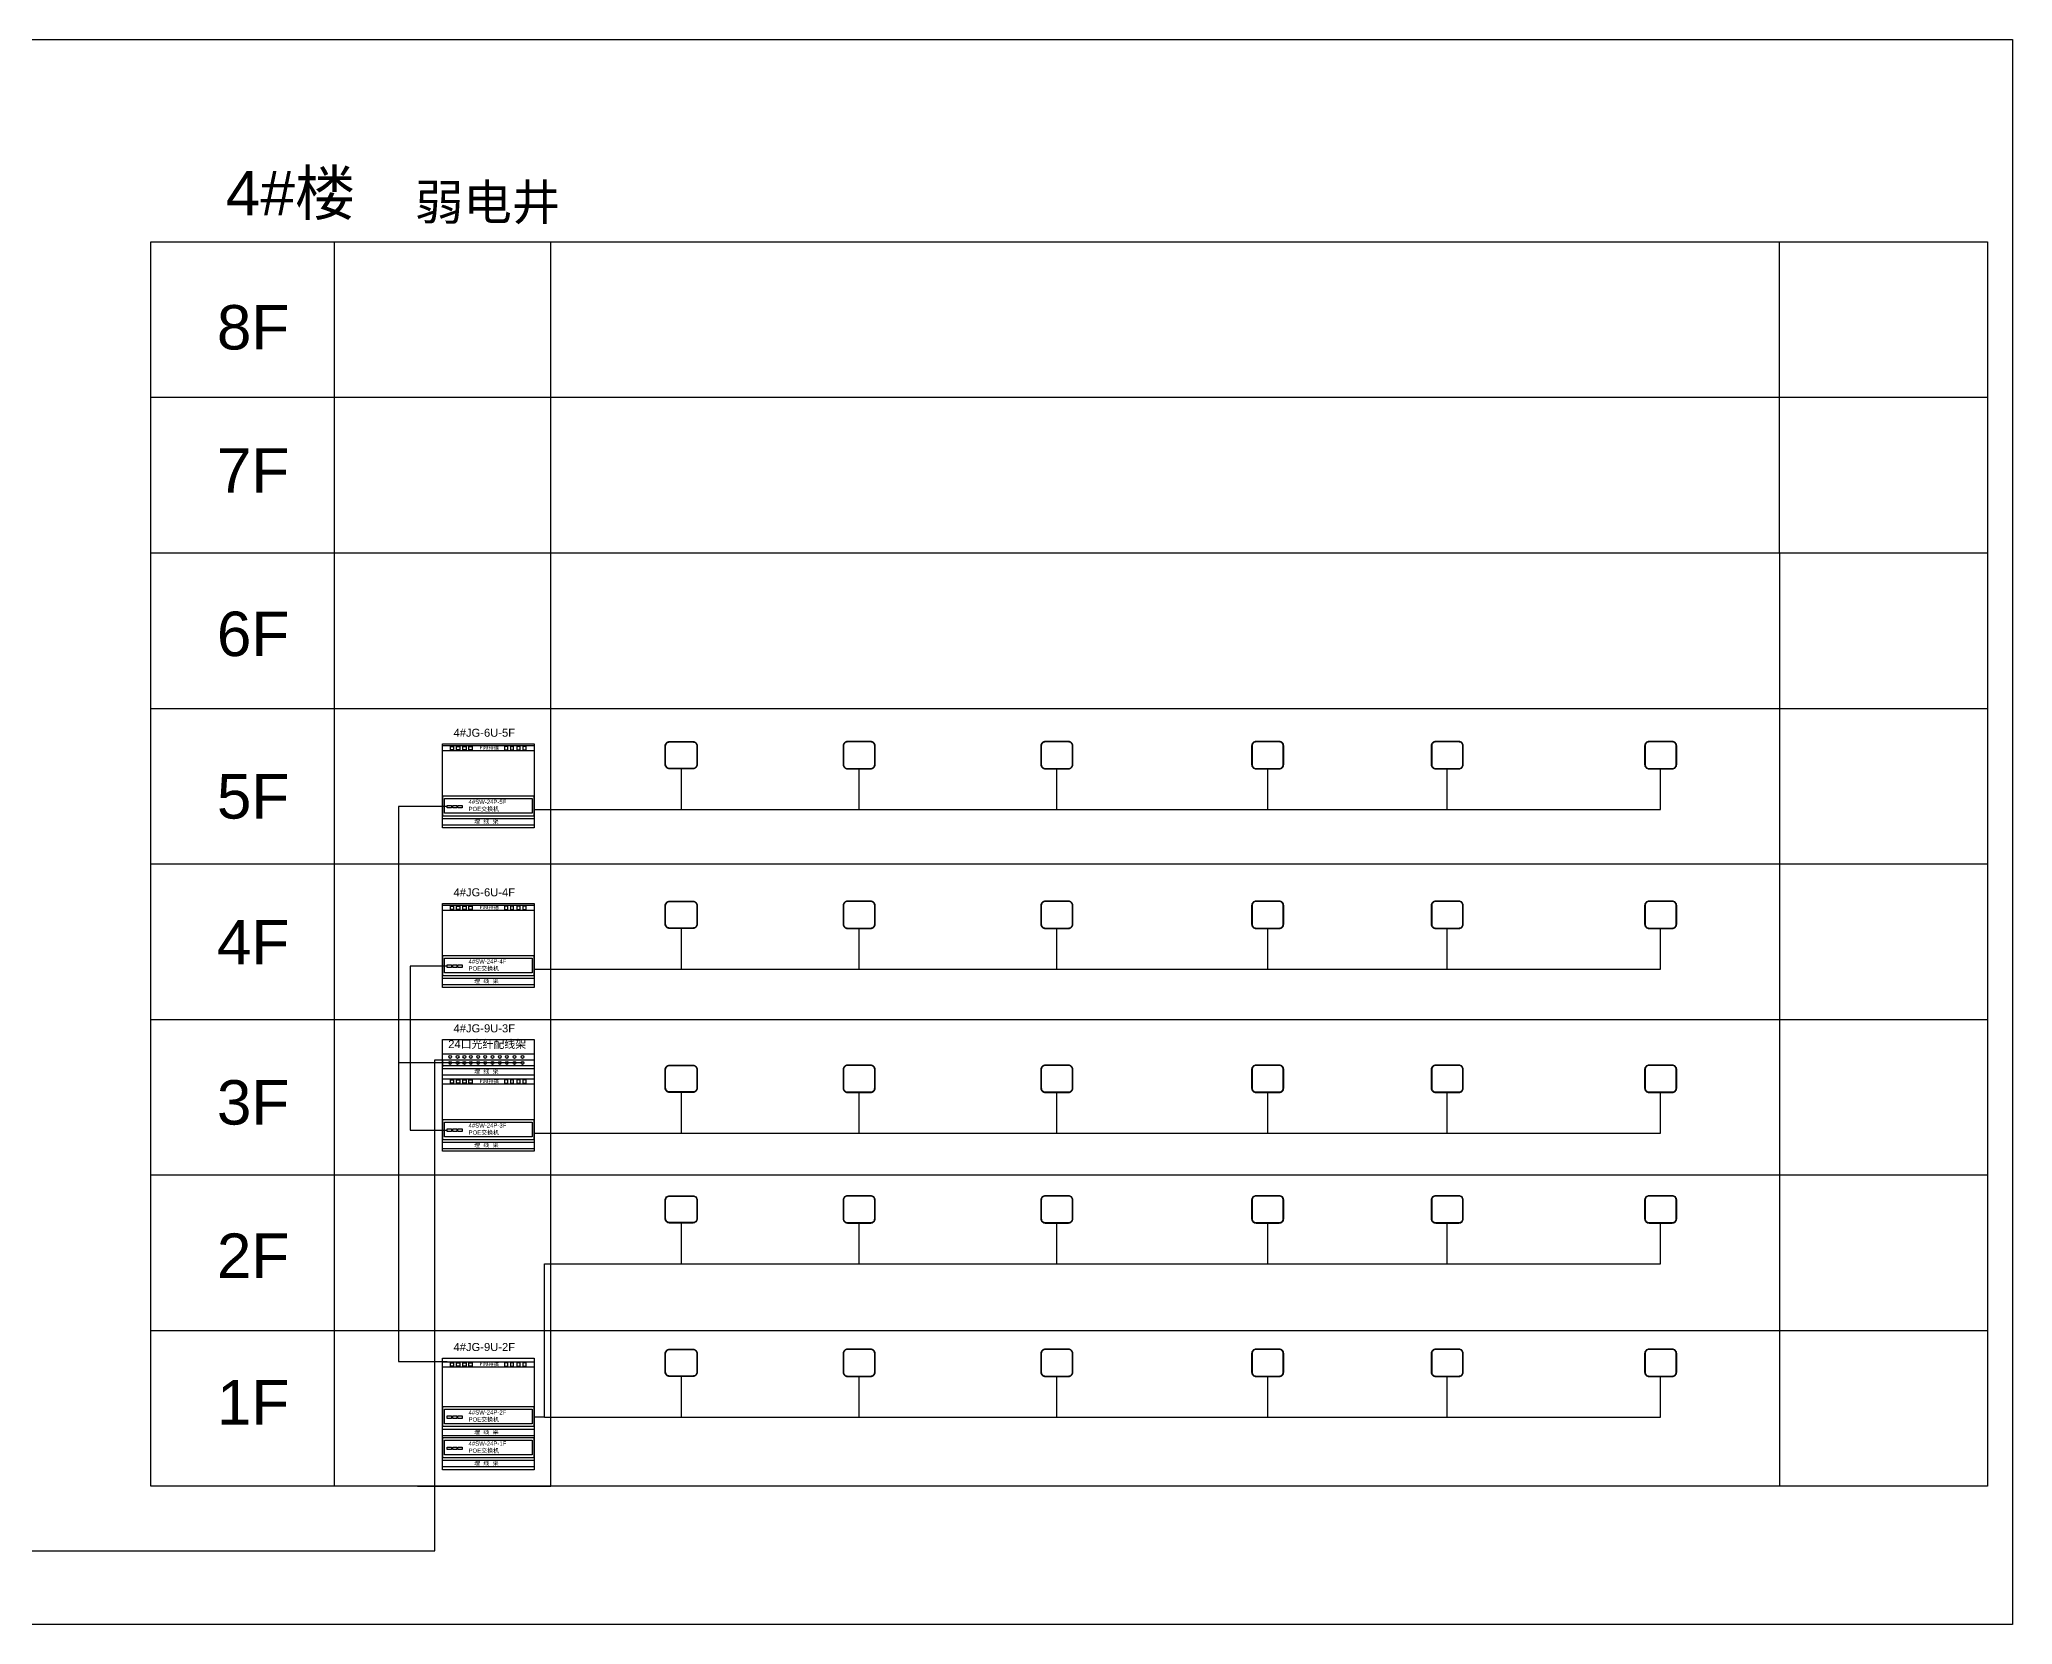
# Model space of a CAD drawing. Header units: millimetres. Extents: x 50392 to 160164, y -68581 to 42974.
# Drawn here: x 114765 to 159157, y 7305 to 42974 of the extents above; entities that cross this region are included whole.
import ezdxf

# ---------------------------------------------------------------- set-up
doc = ezdxf.new("R2010")
doc.units = ezdxf.units.MM
doc.layers.add('多模光纤', color=4, linetype='Continuous')
doc.layers.add('多模光缆', color=3, linetype='Continuous')
doc.styles.get("Standard").update_dxf_attribs({"font": 'arial.ttf'})

# ---------------------------------------------------------------- blocks, each defined once
blk = doc.blocks.new('5664')
for points in [[(0, 0), (1721, 0), (1721, -99), (0, -99)], [(151, -18), (211, -18), (211, -81), (151, -81)], [(265, -18), (326, -18), (326, -81), (265, -81)], [(385, -18), (445, -18), (445, -81), (385, -81)], [(496, -18), (556, -18), (556, -81), (496, -81)], [(1225, -18), (1165, -18), (1165, -81), (1225, -81)], [(1336, -18), (1276, -18), (1276, -81), (1336, -81)], [(1456, -18), (1395, -18), (1395, -81), (1456, -81)], [(1570, -18), (1510, -18), (1510, -81), (1570, -81)]]:
    blk.add_lwpolyline(points, close=True)
at = {"insert": (697, -4), "char_height": 70, "attachment_point": 1}
blk.add_mtext_dynamic_manual_height_columns('{\\fSimHei|b0|i0|c134|p49;PDU排插}', width=1720.87, gutter_width=12.5, heights=[0], dxfattribs=at)

msp = doc.modelspace()

# ---------------------------------------------------------------- linework, layer by layer
for p, q in [((117271, 34922), (117271, 38422)), ((117271, 38422), (158595, 38422)), ((121399, 38422), (121399, 10422)), ((126271, 31422), (126271, 38422)), ((153910, 31422), (153910, 38422)), ((158595, 38422), (158595, 31422)), ((117271, 31422), (117271, 34922)), ((117271, 34922), (158595, 34922)), ((117271, 27922), (117271, 31422)), ((117271, 31422), (158595, 31422)), ((117271, 31422), (123271, 31422)), ((126271, 10422), (126271, 31422)), ((153910, 31422), (153910, 10422)), ((158595, 31422), (158595, 10422)), ((117271, 24422), (117271, 27922)), ((117271, 27922), (158595, 27922)), ((117271, 20922), (117271, 24422)), ((117271, 24422), (158595, 24422)), ((117271, 17422), (117271, 20922)), ((117271, 20922), (158595, 20922)), ((123831, 20013), (125896, 20013)), ((123831, 20013), (123831, 19852)), ((117271, 13922), (117271, 17422)), ((117271, 17422), (158595, 17422)), ((117271, 10422), (117271, 13922)), ((117271, 13922), (158595, 13922)), ((158595, 10422), (117271, 10422)), ((123271, 10422), (126271, 10422)), ((158595, 10422), (156910, 10422))]:
    msp.add_line(p, q)
at = {"color": 30}
for p, q in [((129205, 26560), (129205, 25643)), ((133206, 25643), (133206, 26560)), ((137656, 25643), (137656, 26560)), ((142399, 25643), (142399, 26560)), ((146439, 25643), (146439, 26560)), ((151240, 25643), (151240, 26560)), ((125896, 25643), (151240, 25643)), ((129205, 22968), (129205, 22051)), ((133206, 22051), (133206, 22968)), ((137656, 22051), (137656, 22968)), ((142399, 22051), (142399, 22968)), ((146439, 22051), (146439, 22968)), ((151240, 22051), (151240, 22968)), ((125896, 22051), (151240, 22051)), ((129205, 19279), (129205, 18362)), ((133206, 18362), (133206, 19279)), ((137656, 18362), (137656, 19279)), ((142399, 18362), (142399, 19279)), ((146439, 18362), (146439, 19279)), ((151240, 18362), (151240, 19279)), ((125896, 18362), (151240, 18362)), ((129205, 16339), (129205, 15422)), ((133206, 15422), (133206, 16339)), ((137656, 15422), (137656, 16339)), ((142399, 15422), (142399, 16339)), ((146439, 15422), (146439, 16339)), ((151240, 15422), (151240, 16339)), ((126127, 15422), (151240, 15422)), ((126127, 11970), (126127, 15422)), ((129205, 12887), (129205, 11970)), ((133206, 11970), (133206, 12887)), ((137656, 11970), (137656, 12887)), ((142399, 11970), (142399, 12887)), ((146439, 11970), (146439, 12887)), ((151240, 11970), (151240, 12887)), ((126127, 11970), (125896, 11970)), ((126127, 11970), (151240, 11970))]:
    msp.add_line(p, q, dxfattribs=at)
for points in [[(123831, 27122), (125896, 27122), (125896, 25232), (123831, 25232)], [(123831, 25505), (125896, 25505), (125896, 25945), (123831, 25945)], [(123881, 25894), (125852, 25894), (125852, 25562), (123881, 25562)], [(123831, 25441), (125896, 25441), (125896, 25292), (123831, 25292)], [(123941, 25738), (124033, 25738), (124033, 25684), (123941, 25684)], [(124063, 25738), (124155, 25738), (124155, 25684), (124063, 25684)], [(124180, 25738), (124272, 25738), (124272, 25684), (124180, 25684)], [(123831, 23531), (125896, 23531), (125896, 21641), (123831, 21641)], [(123831, 21913), (125896, 21913), (125896, 22353), (123831, 22353)], [(123881, 22302), (125852, 22302), (125852, 21971), (123881, 21971)], [(123831, 21850), (125896, 21850), (125896, 21701), (123831, 21701)], [(123941, 22147), (124033, 22147), (124033, 22092), (123941, 22092)], [(124063, 22147), (124155, 22147), (124155, 22092), (124063, 22092)], [(124180, 22147), (124272, 22147), (124272, 22092), (124180, 22092)], [(123831, 20470), (125896, 20470), (125896, 17960), (123831, 17960)], [(123831, 20149), (125896, 20149), (125896, 19876), (123831, 19876)], [(123831, 19815), (125896, 19815), (125896, 19665), (123831, 19665)], [(123831, 18222), (125896, 18222), (125896, 18662), (123831, 18662)], [(123881, 18611), (125852, 18611), (125852, 18280), (123881, 18280)], [(123941, 18456), (124033, 18456), (124033, 18401), (123941, 18401)], [(124063, 18456), (124155, 18456), (124155, 18401), (124063, 18401)], [(124180, 18456), (124272, 18456), (124272, 18401), (124180, 18401)], [(123831, 18159), (125896, 18159), (125896, 18010), (123831, 18010)], [(123831, 13299), (125896, 13299), (125896, 10789), (123831, 10789)], [(123831, 11765), (125896, 11765), (125896, 12205), (123831, 12205)], [(123881, 12154), (125852, 12154), (125852, 11822), (123881, 11822)], [(123941, 11999), (124033, 11999), (124033, 11944), (123941, 11944)], [(124063, 11999), (124155, 11999), (124155, 11944), (124063, 11944)], [(124180, 11999), (124272, 11999), (124272, 11944), (124180, 11944)], [(123831, 11701), (125896, 11701), (125896, 11552), (123831, 11552)], [(123831, 11063), (125896, 11063), (125896, 11503), (123831, 11503)], [(123881, 11452), (125852, 11452), (125852, 11120), (123881, 11120)], [(123941, 11297), (124033, 11297), (124033, 11242), (123941, 11242)], [(124063, 11297), (124155, 11297), (124155, 11242), (124063, 11242)], [(124180, 11297), (124272, 11297), (124272, 11242), (124180, 11242)], [(123831, 11000), (125896, 11000), (125896, 10850), (123831, 10850)]]:
    msp.add_lwpolyline(points, close=True)
for points in [[(128944, 27175), (129466, 27175, -0.414214), (129566, 27075), (129566, 26660, -0.414214), (129466, 26560), (128944, 26560, -0.414214), (128844, 26660), (128844, 27075, -0.414214)], [(128944, 27165), (129466, 27165, -0.414214), (129556, 27075), (129556, 26660, -0.414214), (129466, 26570), (128944, 26570, -0.414214), (128854, 26660), (128854, 27075, -0.414214)], [(133467, 27175), (132945, 27175, 0.414214), (132845, 27075), (132845, 26660, 0.414214), (132945, 26560), (133467, 26560, 0.414214), (133567, 26660), (133567, 27075, 0.414214)], [(133467, 27165), (132945, 27165, 0.414214), (132855, 27075), (132855, 26660, 0.414214), (132945, 26570), (133467, 26570, 0.414214), (133557, 26660), (133557, 27075, 0.414214)], [(137917, 27175), (137395, 27175, 0.414214), (137295, 27075), (137295, 26660, 0.414214), (137395, 26560), (137917, 26560, 0.414214), (138017, 26660), (138017, 27075, 0.414214)], [(137917, 27165), (137395, 27165, 0.414214), (137305, 27075), (137305, 26660, 0.414214), (137395, 26570), (137917, 26570, 0.414214), (138007, 26660), (138007, 27075, 0.414214)], [(142660, 27175), (142138, 27175, 0.414214), (142038, 27075), (142038, 26660, 0.414214), (142138, 26560), (142660, 26560, 0.414214), (142760, 26660), (142760, 27075, 0.414214)], [(142660, 27165), (142138, 27165, 0.414214), (142048, 27075), (142048, 26660, 0.414214), (142138, 26570), (142660, 26570, 0.414214), (142750, 26660), (142750, 27075, 0.414214)], [(146700, 27175), (146178, 27175, 0.414214), (146078, 27075), (146078, 26660, 0.414214), (146178, 26560), (146700, 26560, 0.414214), (146800, 26660), (146800, 27075, 0.414214)], [(146700, 27165), (146178, 27165, 0.414214), (146088, 27075), (146088, 26660, 0.414214), (146178, 26570), (146700, 26570, 0.414214), (146790, 26660), (146790, 27075, 0.414214)], [(151501, 27175), (150979, 27175, 0.414214), (150879, 27075), (150879, 26660, 0.414214), (150979, 26560), (151501, 26560, 0.414214), (151601, 26660), (151601, 27075, 0.414214)], [(151501, 27165), (150979, 27165, 0.414214), (150889, 27075), (150889, 26660, 0.414214), (150979, 26570), (151501, 26570, 0.414214), (151591, 26660), (151591, 27075, 0.414214)], [(128944, 23584), (129466, 23584, -0.414214), (129566, 23484), (129566, 23068, -0.414214), (129466, 22968), (128944, 22968, -0.414214), (128844, 23068), (128844, 23484, -0.414214)], [(128944, 23574), (129466, 23574, -0.414214), (129556, 23484), (129556, 23068, -0.414214), (129466, 22978), (128944, 22978, -0.414214), (128854, 23068), (128854, 23484, -0.414214)], [(133467, 23584), (132945, 23584, 0.414214), (132845, 23484), (132845, 23068, 0.414214), (132945, 22968), (133467, 22968, 0.414214), (133567, 23068), (133567, 23484, 0.414214)], [(133467, 23574), (132945, 23574, 0.414214), (132855, 23484), (132855, 23068, 0.414214), (132945, 22978), (133467, 22978, 0.414214), (133557, 23068), (133557, 23484, 0.414214)], [(137917, 23584), (137395, 23584, 0.414214), (137295, 23484), (137295, 23068, 0.414214), (137395, 22968), (137917, 22968, 0.414214), (138017, 23068), (138017, 23484, 0.414214)], [(137917, 23574), (137395, 23574, 0.414214), (137305, 23484), (137305, 23068, 0.414214), (137395, 22978), (137917, 22978, 0.414214), (138007, 23068), (138007, 23484, 0.414214)], [(142660, 23584), (142138, 23584, 0.414214), (142038, 23484), (142038, 23068, 0.414214), (142138, 22968), (142660, 22968, 0.414214), (142760, 23068), (142760, 23484, 0.414214)], [(142660, 23574), (142138, 23574, 0.414214), (142048, 23484), (142048, 23068, 0.414214), (142138, 22978), (142660, 22978, 0.414214), (142750, 23068), (142750, 23484, 0.414214)], [(146700, 23584), (146178, 23584, 0.414214), (146078, 23484), (146078, 23068, 0.414214), (146178, 22968), (146700, 22968, 0.414214), (146800, 23068), (146800, 23484, 0.414214)], [(146700, 23574), (146178, 23574, 0.414214), (146088, 23484), (146088, 23068, 0.414214), (146178, 22978), (146700, 22978, 0.414214), (146790, 23068), (146790, 23484, 0.414214)], [(151501, 23584), (150979, 23584, 0.414214), (150879, 23484), (150879, 23068, 0.414214), (150979, 22968), (151501, 22968, 0.414214), (151601, 23068), (151601, 23484, 0.414214)], [(151501, 23574), (150979, 23574, 0.414214), (150889, 23484), (150889, 23068, 0.414214), (150979, 22978), (151501, 22978, 0.414214), (151591, 23068), (151591, 23484, 0.414214)], [(128944, 19894), (129466, 19894, -0.414214), (129566, 19794), (129566, 19379, -0.414214), (129466, 19279), (128944, 19279, -0.414214), (128844, 19379), (128844, 19794, -0.414214)], [(128944, 19884), (129466, 19884, -0.414214), (129556, 19794), (129556, 19379, -0.414214), (129466, 19289), (128944, 19289, -0.414214), (128854, 19379), (128854, 19794, -0.414214)], [(133467, 19894), (132945, 19894, 0.414214), (132845, 19794), (132845, 19379, 0.414214), (132945, 19279), (133467, 19279, 0.414214), (133567, 19379), (133567, 19794, 0.414214)], [(133467, 19884), (132945, 19884, 0.414214), (132855, 19794), (132855, 19379, 0.414214), (132945, 19289), (133467, 19289, 0.414214), (133557, 19379), (133557, 19794, 0.414214)], [(137917, 19894), (137395, 19894, 0.414214), (137295, 19794), (137295, 19379, 0.414214), (137395, 19279), (137917, 19279, 0.414214), (138017, 19379), (138017, 19794, 0.414214)], [(137917, 19884), (137395, 19884, 0.414214), (137305, 19794), (137305, 19379, 0.414214), (137395, 19289), (137917, 19289, 0.414214), (138007, 19379), (138007, 19794, 0.414214)], [(142660, 19894), (142138, 19894, 0.414214), (142038, 19794), (142038, 19379, 0.414214), (142138, 19279), (142660, 19279, 0.414214), (142760, 19379), (142760, 19794, 0.414214)], [(142660, 19884), (142138, 19884, 0.414214), (142048, 19794), (142048, 19379, 0.414214), (142138, 19289), (142660, 19289, 0.414214), (142750, 19379), (142750, 19794, 0.414214)], [(146700, 19894), (146178, 19894, 0.414214), (146078, 19794), (146078, 19379, 0.414214), (146178, 19279), (146700, 19279, 0.414214), (146800, 19379), (146800, 19794, 0.414214)], [(146700, 19884), (146178, 19884, 0.414214), (146088, 19794), (146088, 19379, 0.414214), (146178, 19289), (146700, 19289, 0.414214), (146790, 19379), (146790, 19794, 0.414214)], [(151501, 19894), (150979, 19894, 0.414214), (150879, 19794), (150879, 19379, 0.414214), (150979, 19279), (151501, 19279, 0.414214), (151601, 19379), (151601, 19794, 0.414214)], [(151501, 19884), (150979, 19884, 0.414214), (150889, 19794), (150889, 19379, 0.414214), (150979, 19289), (151501, 19289, 0.414214), (151591, 19379), (151591, 19794, 0.414214)], [(128944, 16955), (129466, 16955, -0.414214), (129566, 16855), (129566, 16439, -0.414214), (129466, 16339), (128944, 16339, -0.414214), (128844, 16439), (128844, 16855, -0.414214)], [(128944, 16945), (129466, 16945, -0.414214), (129556, 16855), (129556, 16439, -0.414214), (129466, 16349), (128944, 16349, -0.414214), (128854, 16439), (128854, 16855, -0.414214)], [(133467, 16955), (132945, 16955, 0.414214), (132845, 16855), (132845, 16439, 0.414214), (132945, 16339), (133467, 16339, 0.414214), (133567, 16439), (133567, 16855, 0.414214)], [(133467, 16945), (132945, 16945, 0.414214), (132855, 16855), (132855, 16439, 0.414214), (132945, 16349), (133467, 16349, 0.414214), (133557, 16439), (133557, 16855, 0.414214)], [(137917, 16955), (137395, 16955, 0.414214), (137295, 16855), (137295, 16439, 0.414214), (137395, 16339), (137917, 16339, 0.414214), (138017, 16439), (138017, 16855, 0.414214)], [(137917, 16945), (137395, 16945, 0.414214), (137305, 16855), (137305, 16439, 0.414214), (137395, 16349), (137917, 16349, 0.414214), (138007, 16439), (138007, 16855, 0.414214)], [(142660, 16955), (142138, 16955, 0.414214), (142038, 16855), (142038, 16439, 0.414214), (142138, 16339), (142660, 16339, 0.414214), (142760, 16439), (142760, 16855, 0.414214)], [(142660, 16945), (142138, 16945, 0.414214), (142048, 16855), (142048, 16439, 0.414214), (142138, 16349), (142660, 16349, 0.414214), (142750, 16439), (142750, 16855, 0.414214)], [(146700, 16955), (146178, 16955, 0.414214), (146078, 16855), (146078, 16439, 0.414214), (146178, 16339), (146700, 16339, 0.414214), (146800, 16439), (146800, 16855, 0.414214)], [(146700, 16945), (146178, 16945, 0.414214), (146088, 16855), (146088, 16439, 0.414214), (146178, 16349), (146700, 16349, 0.414214), (146790, 16439), (146790, 16855, 0.414214)], [(151501, 16955), (150979, 16955, 0.414214), (150879, 16855), (150879, 16439, 0.414214), (150979, 16339), (151501, 16339, 0.414214), (151601, 16439), (151601, 16855, 0.414214)], [(151501, 16945), (150979, 16945, 0.414214), (150889, 16855), (150889, 16439, 0.414214), (150979, 16349), (151501, 16349, 0.414214), (151591, 16439), (151591, 16855, 0.414214)], [(128944, 13502), (129466, 13502, -0.414214), (129566, 13402), (129566, 12987, -0.414214), (129466, 12887), (128944, 12887, -0.414214), (128844, 12987), (128844, 13402, -0.414214)], [(128944, 13492), (129466, 13492, -0.414214), (129556, 13402), (129556, 12987, -0.414214), (129466, 12897), (128944, 12897, -0.414214), (128854, 12987), (128854, 13402, -0.414214)], [(133467, 13502), (132945, 13502, 0.414214), (132845, 13402), (132845, 12987, 0.414214), (132945, 12887), (133467, 12887, 0.414214), (133567, 12987), (133567, 13402, 0.414214)], [(133467, 13492), (132945, 13492, 0.414214), (132855, 13402), (132855, 12987, 0.414214), (132945, 12897), (133467, 12897, 0.414214), (133557, 12987), (133557, 13402, 0.414214)], [(137917, 13502), (137395, 13502, 0.414214), (137295, 13402), (137295, 12987, 0.414214), (137395, 12887), (137917, 12887, 0.414214), (138017, 12987), (138017, 13402, 0.414214)], [(137917, 13492), (137395, 13492, 0.414214), (137305, 13402), (137305, 12987, 0.414214), (137395, 12897), (137917, 12897, 0.414214), (138007, 12987), (138007, 13402, 0.414214)], [(142660, 13502), (142138, 13502, 0.414214), (142038, 13402), (142038, 12987, 0.414214), (142138, 12887), (142660, 12887, 0.414214), (142760, 12987), (142760, 13402, 0.414214)], [(142660, 13492), (142138, 13492, 0.414214), (142048, 13402), (142048, 12987, 0.414214), (142138, 12897), (142660, 12897, 0.414214), (142750, 12987), (142750, 13402, 0.414214)], [(146700, 13502), (146178, 13502, 0.414214), (146078, 13402), (146078, 12987, 0.414214), (146178, 12887), (146700, 12887, 0.414214), (146800, 12987), (146800, 13402, 0.414214)], [(146700, 13492), (146178, 13492, 0.414214), (146088, 13402), (146088, 12987, 0.414214), (146178, 12897), (146700, 12897, 0.414214), (146790, 12987), (146790, 13402, 0.414214)], [(151501, 13502), (150979, 13502, 0.414214), (150879, 13402), (150879, 12987, 0.414214), (150979, 12887), (151501, 12887, 0.414214), (151601, 12987), (151601, 13402, 0.414214)], [(151501, 13492), (150979, 13492, 0.414214), (150889, 13402), (150889, 12987, 0.414214), (150979, 12897), (151501, 12897, 0.414214), (151591, 12987), (151591, 13402, 0.414214)]]:
    msp.add_lwpolyline(points, format="xyb", close=True)
for centre in [(124005, 20077), (124174, 20077), (124325, 20077), (124472, 20077), (124634, 20077), (124793, 20077), (124958, 20077), (125121, 20077), (125283, 20077), (125454, 20077), (125631, 20077), (124005, 19942), (124174, 19942), (124325, 19942), (124472, 19942), (124634, 19942), (124793, 19942), (124958, 19942), (125121, 19942), (125283, 19942), (125454, 19942), (125631, 19942)]:
    msp.add_circle(centre, 31.3)
at = {"layer": '多模光纤'}
for p, q in [((123941, 25711), (122841, 25711)), ((122841, 25711), (122841, 19942)), ((123941, 22120), (123102, 22120)), ((123102, 22120), (123102, 19942)), ((123102, 19942), (122841, 19942)), ((122841, 19942), (122841, 13223)), ((122841, 19942), (122841, 19942)), ((125631, 19942), (123102, 19942)), ((123102, 19942), (123102, 18429)), ((123102, 18429), (123941, 18429)), ((122841, 13223), (123941, 13223))]:
    msp.add_line(p, q, dxfattribs=at)
at = {"layer": '多模光缆'}
for p, q in [((123662, 8960), (123662, 20013)), ((123662, 20013), (123831, 20013)), ((58748, 8960), (123662, 8960))]:
    msp.add_line(p, q, dxfattribs=at)
at = {"layer": '多模光缆', "color": 0}
msp.add_lwpolyline([(159157, 7305), (50392, 7305), (50392, 42974), (159157, 42974)], close=True, dxfattribs=at)

# ---------------------------------------------------------------- block references
at = {"xscale": 1.2, "yscale": 1.2, "zscale": 1.2}
for p in [(123831, 27086), (123831, 23494), (123831, 19581), (123831, 13216)]:
    msp.add_blockref('5664', p, dxfattribs=at)

# ---------------------------------------------------------------- texts
at = {"attachment_point": 1}
for s, width, insert, char_height in [('4#{\\fSimSun|b0|i0|c134|p2;楼}', 9059, (118957, 40017), 1000), ('{\\fSimSun|b0|i0|c134|p2;弱电井}', 9059, (123210, 39712), 800), ('8F', 1720.87, (118757, 36997), 1000), ('7F', 1720.87, (118757, 33776), 1000), ('6F', 1720.87, (118757, 30098), 1000), ('4#JG-6U-5F', 1720.87, (124082, 27463), 180), ('5F', 1720.87, (118757, 26441), 1000), ('4#SW-24P-5F\\PPOE{\\fSimSun|b0|i0|c134|p2;交换机}', 729.57, (124420, 25866), 96), ('{\\fSimSun|b0|i0|c134|p2;理 线 架}', 1127.72, (124543, 25429), 96), ('4#JG-6U-4F', 1720.87, (124082, 23872), 180), ('4F', 1720.87, (118757, 23158), 1000), ('4#SW-24P-4F\\PPOE{\\fSimSun|b0|i0|c134|p2;交换机}', 729.57, (124420, 22275), 96), ('{\\fSimSun|b0|i0|c134|p2;理 线 架}', 1127.72, (124543, 21838), 96), ('24{\\fSimSun|b0|i0|c134|p2;口光纤配线架}', 3268.34, (123962, 20456), 180), ('4#JG-9U-3F', 1720.87, (124082, 20811), 180), ('3F', 1720.87, (118757, 19555), 1000), ('{\\fSimSun|b0|i0|c134|p2;理 线 架}', 1127.72, (124543, 19803), 96), ('4#SW-24P-3F\\PPOE{\\fSimSun|b0|i0|c134|p2;交换机}', 729.57, (124420, 18584), 96), ('{\\fSimSun|b0|i0|c134|p2;理 线 架}', 1127.72, (124543, 18147), 96), ('2F', 1720.87, (118757, 16105), 1000), ('4#JG-9U-2F', 1720.87, (124082, 13640), 180), ('1F', 1720.87, (118757, 12805), 1000), ('4#SW-24P-2F\\PPOE{\\fSimSun|b0|i0|c134|p2;交换机}', 729.57, (124420, 12127), 96), ('{\\fSimSun|b0|i0|c134|p2;理 线 架}', 1127.72, (124543, 11690), 96), ('4#SW-24P-1F\\PPOE{\\fSimSun|b0|i0|c134|p2;交换机}', 729.57, (124420, 11425), 96), ('{\\fSimSun|b0|i0|c134|p2;理 线 架}', 1127.72, (124543, 10988), 96)]:
    msp.add_mtext_dynamic_manual_height_columns(s, width=width, gutter_width=12.5, heights=[0], dxfattribs=dict(at, insert=insert, char_height=char_height))

doc.saveas('drawing.dxf')
